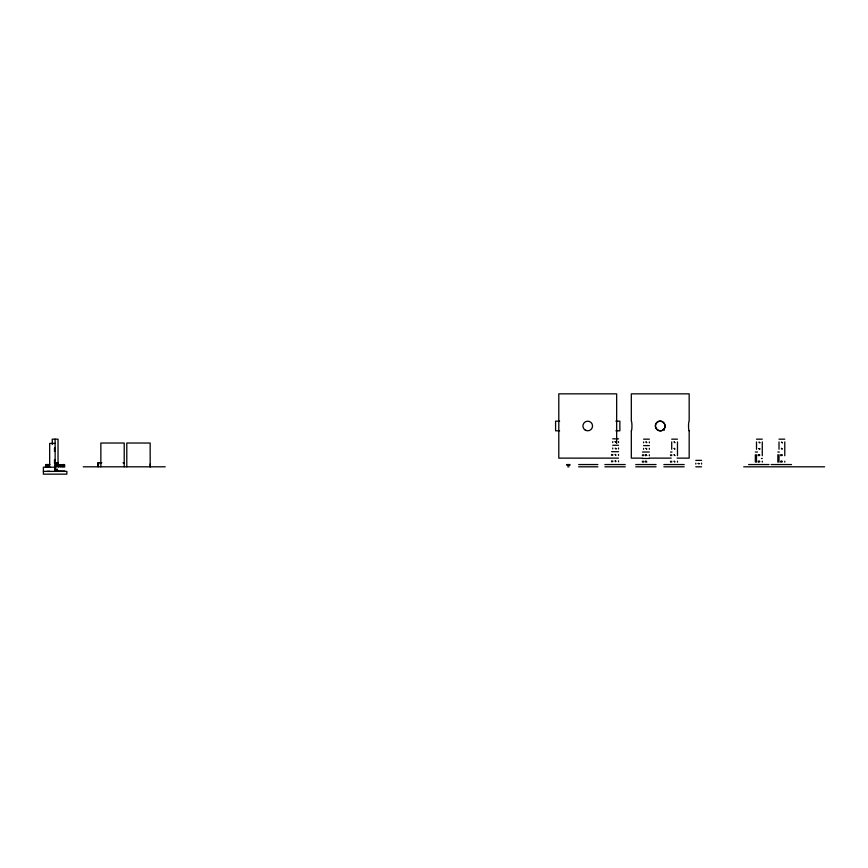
<?xml version="1.0" encoding="UTF-8"?>
<svg xmlns="http://www.w3.org/2000/svg" width="868" height="868" viewBox="0 0 868 868"><rect width="100%" height="100%" fill="white"/><g stroke="black" fill="none" stroke-linecap="round" stroke-linejoin="round"><path stroke-width="1.3" d="M55.129 471.378L55.118 468.807M55.129 465.031L55.129 466.81L64.807 466.81L64.254 464.554L55.129 465.031L64.731 465.031L64.189 464.554M98.713 464.554L98.182 465.205L98.475 462.948M49.346 464.554L48.999 466.81L45.461 466.81M47.252 466.81L47.707 464.554M46.047 466.81L46.568 464.554M45.527 466.81L46.015 464.554L49.845 464.554M618.526 460.865L618.526 461.83M612.754 448.908L612.743 448.018M612.754 461.765L612.743 460.875M618.515 441.573L618.515 442.539M618.515 454.431L618.515 455.396M643.6 442.799L643.579 441.91M642.45 455.657L642.439 454.767M643.6 455.657L643.579 454.767M649.351 448.322L649.351 449.288M670.573 455.657L670.563 454.767M671.724 455.657L671.713 454.767M701.572 463.111L701.572 464.076M612.743 442.528L612.754 441.638M611.593 455.385L611.593 454.452M612.743 455.385L612.754 454.496M611.593 461.809L611.593 460.875M618.515 448.007L618.515 448.973M643.579 449.277L643.6 448.387M649.351 441.899L649.351 442.864M649.351 454.756L649.351 455.722M671.713 449.277L671.713 441.91M677.474 441.899L677.474 455.722M695.8 464.065L695.821 463.176M756.505 449.277L756.505 441.91M762.278 441.899L762.278 455.722M779.019 449.277L779.019 441.91M784.78 441.899L784.78 455.722M616.041 448.723L615.206 448.246L616.096 448.973M674.241 448.463L674.924 449.147L674.1 448.322M759.804 442.626L758.968 442.137L759.869 442.864M782.307 442.626L781.471 442.137L782.372 442.864M615.282 441.714L615.955 442.398L615.141 441.573M615.282 454.572L615.955 455.255L615.141 454.431M615.379 460.93C614.674 462.796 617.311 460.756 615.141 460.865M646.117 442.04L646.801 442.723L645.976 441.899M646.117 448.463L646.801 449.147L645.976 448.322M663.651 429.4C668.197 425.179 661.047 418.029 656.837 422.575C652.291 426.796 659.441 433.946 663.651 429.4L664.421 430.159M646.117 454.897L646.801 455.581L645.976 454.756M646.117 461.32L646.801 462.004L645.976 461.179M674.241 442.04L674.924 442.723L674.1 441.899M674.241 454.897L674.924 455.581L674.1 454.756M674.241 461.32L674.924 462.004L674.1 461.179M759.142 454.821C758.437 456.687 761.084 454.648 758.903 454.756M759.142 461.244C758.437 463.111 761.084 461.071 758.903 461.179M781.547 448.463L782.231 449.147L781.406 448.322M781.645 454.821C780.94 456.687 783.587 454.648 781.406 454.756M781.645 461.244C780.94 463.111 783.587 461.071 781.406 461.179M46.08 464.554L45.613 465.031L49.053 465.031M642.418 462.145L642.418 461.179M643.568 462.145L643.568 461.179M670.541 462.145L670.541 461.179M671.691 462.145L671.691 461.179M677.496 461.179L677.496 462.145M755.344 462.145L755.355 454.767M756.495 462.145L756.505 454.767M762.299 461.179L762.299 462.145M777.847 462.145L777.869 454.767M778.997 462.145L779.019 454.767M784.802 461.179L784.802 462.145M645.315 455.722L645.315 454.756M645.315 462.145L645.315 461.179M758.231 455.722L758.231 454.756M780.744 455.722L780.744 454.756M758.231 462.145L758.231 461.179M780.744 462.145L780.744 461.179M559.61 421.164L555.585 421.164L555.585 430.81L559.61 430.81M615.857 421.164L619.871 421.164L619.871 430.81L615.857 430.81M612.721 438.839L618.515 438.839M643.568 439.165L649.351 439.165M671.691 439.165L677.474 439.165M756.495 439.165L762.278 439.165M778.997 439.165L784.78 439.165M55.129 443.407L49.671 443.407L49.671 467.201M612.721 445.273L618.515 445.273M643.568 445.599L649.351 445.599M55.129 448.116L54.489 448.116L54.489 451.327L55.129 451.327M611.582 451.696L618.515 451.696M642.418 452.022L649.351 452.022M670.541 452.022L671.995 452.022M755.344 452.022L757.482 452.022M777.847 452.022L779.29 452.022M618.526 458.13L558.797 458.13L558.797 393.844L616.66 393.844L616.66 443.396M642.19 458.13L631.318 458.13L631.318 430.81M649.275 458.13L671.224 458.13M677.105 458.13L689.17 458.13L689.17 430.81M642.418 458.456L649.372 458.456M761.453 458.456L762.299 458.456M55.129 460.062L54.489 460.062L54.489 463.273L55.129 463.273M695.789 460.376L701.572 460.376M101.708 462.633L98.182 462.633L98.182 466.81M123.256 462.633L124.222 462.633M55.129 462.948L58.026 462.948L58.21 464.554M101.654 462.948L98.182 462.633L98.192 465.205L98.182 464.554M123.256 462.948L124.222 462.948M566.75 464.554L569.95 464.554M578.685 464.554L597.868 464.554M604.877 464.554L625.231 464.554M635.723 464.554L656.067 464.554M663.846 464.554L684.201 464.554M748.639 464.554L768.994 464.554M771.153 464.554L791.497 464.554M566.75 465.205L569.95 465.205M83.241 466.81L165.202 466.81M567.705 466.81L568.996 466.81M578.685 466.81L597.868 466.81M604.877 466.81L625.231 466.81M635.723 466.81L656.067 466.81M663.846 466.81L684.201 466.81M695.789 466.81L701.572 466.81M743.713 466.81L824.6 466.81M55.129 467.201L43.4 467.201L43.4 474.156L66.869 474.156L66.869 471.378L43.4 471.378M57.288 469.447L57.603 471.053L57.386 469.447L55.096 469.447L55.129 468.807L55.14 469.447M55.129 471.053L64.742 471.053M63.505 464.554L64.015 466.81M62.246 464.554L62.68 466.81M60.51 464.554L60.836 466.81M58.406 464.554L58.601 466.81M57.321 469.447L57.635 471.053M56.767 469.447L57.006 471.053L56.68 469.447M57.928 462.948L58.113 464.554M56.073 464.554L56.127 466.81M57.635 462.948L57.798 464.554M56.203 469.447L56.355 471.053M57.18 462.948L57.31 464.554M56.583 462.948L56.67 464.554M55.66 469.447L55.726 471.053M55.877 462.948L55.932 464.554M98.334 462.948L98.323 465.205M150.262 464.022L150.262 466.81M150.164 466.81L150.164 443.027L126.793 443.027L126.793 466.81M124.222 466.81L124.222 443.027L100.862 443.027L100.862 466.81M58.026 462.948L58.026 439.165L52.243 439.165L52.243 444.449M55.129 439.165L55.129 471.378M49.91 471.378L47.339 471.378M631.318 430.821A4.839 0.629 -90 0 0 631.947 425.982A4.839 0.629 -90 0 0 631.318 421.154L631.318 393.844L689.17 393.844L689.17 421.164A4.839 0.629 -90 0 0 688.541 425.982A4.839 0.629 -90 0 0 689.17 430.821M698.219 463.469L699.152 463.718L698.219 463.469M758.914 448.68L759.847 448.93L758.914 448.68M57.396 471.053L57.114 469.447L57.321 471.053M665.083 425.982A4.839 4.796 -90 0 0 660.244 421.154A4.839 4.796 -90 0 0 655.416 425.982A4.839 4.796 -90 0 0 660.244 430.821A4.839 4.796 -90 0 0 665.083 425.982M585.325 430.159A4.817 4.817 0 0 0 592.551 425.982A4.817 4.817 0 0 0 585.325 421.815A4.817 4.817 0 0 0 585.325 430.159"/></g></svg>
